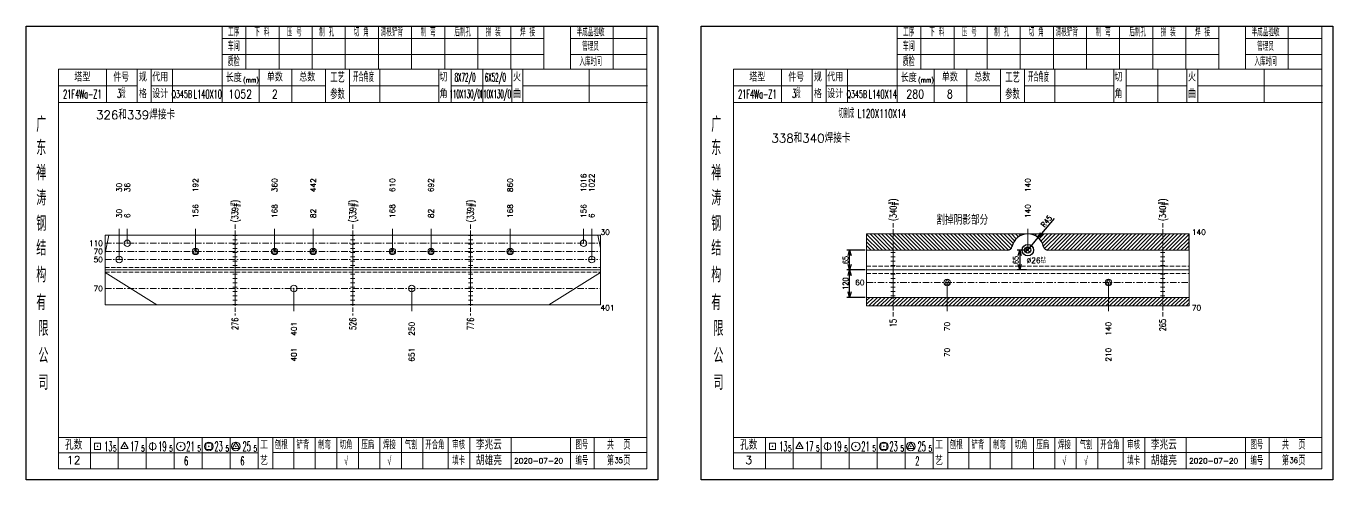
# Model space of a CAD drawing. Extents: x 1310 to 15542, y -76 to 8381.
# Drawn here: x 12441 to 13045, y 4374 to 4584 of the extents above; entities that cross this region are included whole.
import ezdxf
from ezdxf.enums import TextEntityAlignment as Align

# ---------------------------------------------------------------- set-up
doc = ezdxf.new("R2010")
doc.units = 0
doc.header["$MEASUREMENT"] = 0
doc.linetypes.add('一点画线', pattern=[5.2, 3, -1, 0.2, -1])
doc.linetypes.add('虚线', pattern=[2.75, 2, -0.75])
doc.layers.get('0').update_dxf_attribs({"linetype": 'CONTINUOUS', "lineweight": 25})
doc.layers.get('Defpoints').update_dxf_attribs({"linetype": 'CONTINUOUS'})
for name, color, linetype, lineweight in [('1', 7, 'CONTINUOUS', 25), ('2', 7, 'CONTINUOUS', 25), ('4', 7, 'CONTINUOUS', 25), ('5', 7, 'CONTINUOUS', 25)]:
    doc.layers.add(name, color=color, linetype=linetype, lineweight=lineweight)
doc.styles.add('DimFont', font='simplex.shx', dxfattribs={"width": 0.8, "bigfont": 'gbhzfs.shx'})
doc.styles.get("Standard").update_dxf_attribs({"font": 'simplex.shx', "width": 0.7, "height": 3, "bigfont": 'gbhzfs.shx'})
doc.dimstyles.new('DHDxfDimStyleOpen30', dxfattribs={"dimtxt": 2.5, "dimasz": 2.5, "dimexe": 1.25, "dimexo": 0.625, "dimtad": 2, "dimtxsty": 'DimFont', "dimblk": 'OPEN30', "dimblk1": 'OPEN30', "dimblk2": 'OPEN30', "dimcen": 2.5, "dimadec": 0, "dimazin": 0, "dimtfac": 1, "dimtmove": 0, "dimatfit": 3, "dimfxl": 0, "dimarcsym": 0})
pattern_1 = [(45, (1872.78, 0), (-0.88388348, 0.88388348), [])]

# ---------------------------------------------------------------- blocks, each defined once
blk = doc.blocks.new('孔21.5')
at = {"layer": '5', "color": 7, "linetype": 'Continuous', "lineweight": 13}
for p, q in [((-0.1, -0.1), (0.1, 0.1)), ((0.1, -0.1), (-0.1, 0.1))]:
    blk.add_line(p, q, dxfattribs=at)
blk.add_circle((0, 0), 1, dxfattribs=at)
blk = doc.blocks.new('孔25.5')
at = {"layer": '5', "color": 7, "linetype": 'Continuous', "lineweight": 13}
for p, q in [((0, 1), (-0.866, -0.5)), ((-0.1, -0.1), (0.1, 0.1)), ((0.1, -0.1), (-0.1, 0.1)), ((0.866, -0.5), (0, 1)), ((-0.866, -0.5), (0.866, -0.5))]:
    blk.add_line(p, q, dxfattribs=at)
blk.add_circle((0, 0), 1, dxfattribs=at)
blk = doc.blocks.new('_OPEN30')
at = {"color": 0, "linetype": 'ByBlock', "lineweight": -2}
for p, q in [((-1, 0.27), (0, 0)), ((0, 0), (-1, -0.27)), ((0, 0), (-1, 0))]:
    blk.add_line(p, q, dxfattribs=at)
blk = doc.blocks.new('*D64')
at = {"color": 0, "linetype": 'Continuous', "lineweight": -2}
for p, q in [((12903.54, 4480.06), (12899.19, 4480.06)), ((12900.44, 4477.56), (12900.44, 4473.38)), ((12903.54, 4470.88), (12899.19, 4470.88))]:
    blk.add_line(p, q, dxfattribs=at)
at = {"layer": 'Defpoints', "color": 0, "linetype": 'Continuous'}
for p in [(12904.17, 4480.06), (12900.44, 4470.88), (12904.17, 4470.88)]:
    blk.add_point(p, dxfattribs=at)
at = {"color": 0, "linetype": 'Continuous', "lineweight": -2, "xscale": 2.5, "yscale": 2.5, "zscale": 2.5}
for p, rotation in [((12900.44, 4480.06), 90), ((12900.44, 4470.88), 270)]:
    blk.add_blockref('_OPEN30', p, dxfattribs=dict(at, rotation=rotation))
at = {"color": 0, "linetype": 'Continuous', "insert": (12898.57, 4475.47), "char_height": 2.5, "attachment_point": 5, "rotation": 90, "style": 'DimFont'}
blk.add_mtext('65', dxfattribs=at)
blk = doc.blocks.new('*D65')
at = {"color": 0, "linetype": 'Continuous', "lineweight": -2}
for p, q in [((12828.98, 4470.88), (12820.53, 4470.88)), ((12821.78, 4460.7), (12821.78, 4468.38)), ((12828.98, 4458.2), (12820.53, 4458.2))]:
    blk.add_line(p, q, dxfattribs=at)
at = {"layer": 'Defpoints', "color": 0, "linetype": 'Continuous'}
for p in [(12821.78, 4470.88), (12829.6, 4470.88), (12829.6, 4458.2)]:
    blk.add_point(p, dxfattribs=at)
at = {"color": 0, "linetype": 'Continuous', "lineweight": -2, "xscale": 2.5, "yscale": 2.5, "zscale": 2.5}
for p, rotation in [((12821.78, 4470.88), 90), ((12821.78, 4458.2), 270)]:
    blk.add_blockref('_OPEN30', p, dxfattribs=dict(at, rotation=rotation))
at = {"color": 0, "linetype": 'Continuous', "insert": (12819.9, 4464.54), "char_height": 2.5, "attachment_point": 5, "rotation": 90, "style": 'DimFont'}
blk.add_mtext('120', dxfattribs=at)
blk = doc.blocks.new('*D66')
at = {"color": 0, "linetype": 'Continuous', "lineweight": -2}
for p, q in [((12828.98, 4480.06), (12820.53, 4480.06)), ((12821.78, 4473.38), (12821.78, 4477.56)), ((12828.98, 4470.88), (12820.53, 4470.88))]:
    blk.add_line(p, q, dxfattribs=at)
at = {"layer": 'Defpoints', "color": 0, "linetype": 'Continuous'}
for p in [(12821.78, 4480.06), (12829.6, 4480.06), (12829.6, 4470.88)]:
    blk.add_point(p, dxfattribs=at)
at = {"color": 0, "linetype": 'Continuous', "lineweight": -2, "xscale": 2.5, "yscale": 2.5, "zscale": 2.5}
for p, rotation in [((12821.78, 4480.06), 90), ((12821.78, 4470.88), 270)]:
    blk.add_blockref('_OPEN30', p, dxfattribs=dict(at, rotation=rotation))
at = {"color": 0, "linetype": 'Continuous', "insert": (12819.9, 4475.47), "char_height": 2.5, "attachment_point": 5, "rotation": 90, "style": 'DimFont'}
blk.add_mtext('65', dxfattribs=at)
blk = doc.blocks.new('*D67')
at = {"color": 0, "linetype": 'Continuous', "lineweight": -2}
for p, q in [((12916.28, 4494.68), (12910.55, 4487.76)), ((12904.17, 4480.06), (12908.95, 4485.84))]:
    blk.add_line(p, q, dxfattribs=at)
at = {"layer": 'Defpoints', "color": 0, "linetype": 'Continuous'}
for p in [(12908.95, 4485.84), (12904.17, 4480.06)]:
    blk.add_point(p, dxfattribs=at)
at = {"color": 0, "linetype": 'Continuous', "lineweight": -2, "xscale": 2.5, "yscale": 2.5, "zscale": 2.5, "rotation": 230.3478719668441}
blk.add_blockref('_OPEN30', (12908.95, 4485.84), dxfattribs=at)
at = {"color": 0, "linetype": 'Continuous', "insert": (12912.77, 4493.38), "char_height": 2.5, "attachment_point": 5, "rotation": 50.34787, "style": 'DimFont'}
blk.add_mtext('R45', dxfattribs=at)
blk = doc.blocks.new('CTJGK')
at = {"color": 6, "linetype": 'Continuous'}
for p, q in [((0, 209.97), (292.13, 209.97)), ((0, 0), (0, 209.97)), ((292.13, 209.97), (292.13, 0)), ((292.13, 0), (0, 0))]:
    blk.add_line(p, q, dxfattribs=at)

msp = doc.modelspace()

# ---------------------------------------------------------------- hatches: boundary and pattern name
at = {"linetype": 'Continuous'}
h = msp.add_hatch(dxfattribs=at)
h.set_pattern_fill('ANSI31', color=0, scale=10, style=0)
h.set_pattern_definition([(135, (23935.5534, 0), (0.88388348, 0.88388348), [])])
h.paths.add_polyline_path([(12841.792, 4487.564), (12904.167, 4487.564, 0.3533665), (12896.835, 4481.643, -0.3533665), (12894.88, 4480.064), (12841.792, 4480.064)])
h.paths.add_polyline_path([(12829.602, 4487.564), (12841.792, 4487.564), (12841.792, 4480.064), (12829.602, 4480.064)])
h = msp.add_hatch(dxfattribs=at)
h.set_pattern_fill('ANSI31', color=0, scale=10, style=0)
h.set_pattern_definition(pattern_1)
h.paths.add_polyline_path([(12904.167, 4487.564, -0.3533665), (12911.499, 4481.643, 0.3533665), (12913.454, 4480.064), (12966.542, 4480.064), (12966.542, 4487.564)])
h.paths.add_polyline_path([(12978.732, 4487.564), (12966.542, 4487.564), (12966.542, 4480.064), (12978.732, 4480.064)])
h = msp.add_hatch(dxfattribs=at)
h.set_pattern_fill('ANSI31', color=0, scale=10, style=0)
h.set_pattern_definition(pattern_1)
h.paths.add_polyline_path([(12841.877, 4458.204), (12829.602, 4458.204), (12829.602, 4454.204), (12841.877, 4454.204)])
h.paths.add_polyline_path([(12866.884, 4458.204), (12841.877, 4458.204), (12841.877, 4454.204), (12866.884, 4454.204)])
h.paths.add_polyline_path([(12941.449, 4458.204), (12866.884, 4458.204), (12866.884, 4454.204), (12941.449, 4454.204)])
h.paths.add_polyline_path([(12966.542, 4458.204), (12941.449, 4458.204), (12941.449, 4454.204), (12966.542, 4454.204)])
h.paths.add_polyline_path([(12978.732, 4458.204), (12966.542, 4458.204), (12966.542, 4454.204), (12978.732, 4454.204)])

# ---------------------------------------------------------------- linework, layer by layer
at = {"color": 7, "linetype": 'Continuous', "lineweight": 13}
for p, q in [((12484.006, 4475.706), (12484.006, 4489.884)), ((12487.756, 4483.206), (12487.756, 4489.884)), ((12519.29, 4479.456), (12519.29, 4489.884)), ((12555.881, 4479.456), (12555.881, 4489.884)), ((12573.741, 4479.456), (12573.741, 4489.884)), ((12610.332, 4479.456), (12610.332, 4489.884)), ((12628.192, 4479.456), (12628.192, 4489.884)), ((12664.783, 4479.456), (12664.783, 4489.884)), ((12698.761, 4483.206), (12698.761, 4489.884)), ((12702.511, 4475.706), (12702.511, 4489.884)), ((12904.167, 4480.064), (12904.167, 4489.884)), ((12477.472, 4478.69), (12479.214, 4486.956)), ((12706.602, 4480.986), (12705.295, 4486.956)), ((12477.472, 4469.736), (12501.43, 4454.813)), ((12706.602, 4469.736), (12682.643, 4454.813)), ((12564.811, 4462.313), (12564.811, 4451.884)), ((12619.262, 4462.313), (12619.262, 4451.884)), ((12866.884, 4465.064), (12866.884, 4451.884)), ((12941.449, 4465.064), (12941.449, 4451.884))]:
    msp.add_line(p, q, dxfattribs=at)
at = {"color": 7, "linetype": 'Continuous', "lineweight": 18}
for p, q in [((12477.472, 4486.956), (12477.472, 4454.813)), ((12477.472, 4486.956), (12706.602, 4486.956)), ((12706.602, 4486.956), (12706.602, 4454.813)), ((12829.602, 4487.564), (12829.602, 4454.204)), ((12829.602, 4487.564), (12978.732, 4487.564)), ((12829.602, 4480.064), (12894.88, 4480.064)), ((12913.454, 4480.064), (12978.732, 4480.064)), ((12978.732, 4480.064), (12978.732, 4454.204)), ((12477.472, 4470.884), (12706.602, 4470.884)), ((12829.602, 4470.884), (12978.732, 4470.884))]:
    msp.add_line(p, q, dxfattribs=at)
at = {"color": 0, "linetype": 'Continuous'}
msp.add_line((12978.732, 4480.064), (12978.732, 4487.564), dxfattribs=at)
at = {"color": 3, "linetype": '一点画线', "lineweight": 13}
for p, q in [((12477.472, 4483.206), (12706.602, 4483.206)), ((12477.472, 4479.456), (12706.602, 4479.456)), ((12477.472, 4475.706), (12706.602, 4475.706)), ((12477.472, 4462.313), (12706.602, 4462.313)), ((12829.602, 4465.064), (12978.732, 4465.064))]:
    msp.add_line(p, q, dxfattribs=at)
at = {"color": 8, "linetype": 'Continuous', "lineweight": 9}
for p, q in [((12903.167, 4479.064), (12905.167, 4481.064)), ((12903.167, 4481.064), (12905.167, 4479.064))]:
    msp.add_line(p, q, dxfattribs=at)
at = {"color": 1, "linetype": '虚线', "lineweight": 18}
for p, q in [((12477.472, 4471.956), (12706.602, 4471.956)), ((12829.602, 4472.564), (12978.732, 4472.564)), ((12477.472, 4469.813), (12706.602, 4469.813)), ((12829.602, 4469.204), (12978.732, 4469.204))]:
    msp.add_line(p, q, dxfattribs=at)
at = {"color": 0, "linetype": 'Continuous'}
for radius in [2.656, 1.414]:
    msp.add_circle((12904.167, 4480.064), radius, dxfattribs=at)
for centre, radius, start, end in [((12904.167, 4480.064), 7.5, 12.153197, 167.846803), ((12894.88, 4482.064), 2, 270, 347.846803), ((12913.454, 4482.064), 2, 192.153197, 270)]:
    msp.add_arc(centre, radius, start, end, dxfattribs=at)
at = {"layer": '1', "color": 7, "linetype": 'Continuous', "lineweight": 18}
for p, q in [((12477.472, 4454.813), (12706.602, 4454.813)), ((12829.602, 4458.204), (12978.732, 4458.204)), ((12829.602, 4454.204), (12978.732, 4454.204))]:
    msp.add_line(p, q, dxfattribs=at)
at = {"layer": '2', "color": 216, "linetype": '虚线', "lineweight": 13}
for p, q in [((12537.562, 4491.956), (12537.562, 4449.813)), ((12592.013, 4491.956), (12592.013, 4449.813)), ((12646.464, 4491.956), (12646.464, 4449.813)), ((12841.877, 4492.564), (12841.877, 4449.204)), ((12966.542, 4492.564), (12966.542, 4449.204))]:
    msp.add_line(p, q, dxfattribs=at)
at = {"layer": '2', "color": 7, "linetype": 'Continuous', "lineweight": 13}
for p, q in [((12538.562, 4486.884), (12536.562, 4486.884)), ((12538.562, 4484.884), (12536.562, 4484.884)), ((12537.562, 4470.884), (12537.562, 4486.956)), ((12593.013, 4486.884), (12591.013, 4486.884)), ((12593.013, 4484.884), (12591.013, 4484.884)), ((12592.013, 4470.884), (12592.013, 4486.956)), ((12647.464, 4486.884), (12645.464, 4486.884)), ((12647.464, 4484.884), (12645.464, 4484.884)), ((12646.464, 4470.884), (12646.464, 4486.956)), ((12538.562, 4482.884), (12536.562, 4482.884)), ((12538.562, 4480.884), (12536.562, 4480.884)), ((12538.562, 4478.884), (12536.562, 4478.884)), ((12593.013, 4482.884), (12591.013, 4482.884)), ((12593.013, 4480.884), (12591.013, 4480.884)), ((12593.013, 4478.884), (12591.013, 4478.884)), ((12647.464, 4482.884), (12645.464, 4482.884)), ((12647.464, 4480.884), (12645.464, 4480.884)), ((12647.464, 4478.884), (12645.464, 4478.884)), ((12842.877, 4478.884), (12840.877, 4478.884)), ((12841.877, 4470.884), (12841.877, 4479.624)), ((12967.542, 4478.884), (12965.542, 4478.884)), ((12966.542, 4470.884), (12966.542, 4480.064)), ((12538.562, 4476.884), (12536.562, 4476.884)), ((12538.562, 4474.884), (12536.562, 4474.884)), ((12538.562, 4472.884), (12536.562, 4472.884)), ((12593.013, 4476.884), (12591.013, 4476.884)), ((12593.013, 4474.884), (12591.013, 4474.884)), ((12593.013, 4472.884), (12591.013, 4472.884)), ((12647.464, 4476.884), (12645.464, 4476.884)), ((12647.464, 4474.884), (12645.464, 4474.884)), ((12647.464, 4472.884), (12645.464, 4472.884)), ((12842.877, 4476.884), (12840.877, 4476.884)), ((12842.877, 4474.884), (12840.877, 4474.884)), ((12842.877, 4472.884), (12840.877, 4472.884)), ((12967.542, 4476.884), (12965.542, 4476.884)), ((12967.542, 4474.884), (12965.542, 4474.884)), ((12967.542, 4472.884), (12965.542, 4472.884)), ((12536.562, 4468.884), (12538.562, 4468.884)), ((12536.562, 4466.884), (12538.562, 4466.884)), ((12537.562, 4470.884), (12537.562, 4454.813)), ((12591.013, 4468.884), (12593.013, 4468.884)), ((12591.013, 4466.884), (12593.013, 4466.884)), ((12592.013, 4470.884), (12592.013, 4454.813)), ((12645.464, 4468.884), (12647.464, 4468.884)), ((12645.464, 4466.884), (12647.464, 4466.884)), ((12646.464, 4470.884), (12646.464, 4454.813)), ((12840.877, 4468.884), (12842.877, 4468.884)), ((12840.877, 4466.884), (12842.877, 4466.884)), ((12841.877, 4470.884), (12841.877, 4458.204)), ((12965.542, 4468.884), (12967.542, 4468.884)), ((12965.542, 4466.884), (12967.542, 4466.884)), ((12966.542, 4470.884), (12966.542, 4458.204)), ((12536.562, 4464.884), (12538.562, 4464.884)), ((12536.562, 4462.884), (12538.562, 4462.884)), ((12536.562, 4460.884), (12538.562, 4460.884)), ((12591.013, 4464.884), (12593.013, 4464.884)), ((12591.013, 4462.884), (12593.013, 4462.884)), ((12591.013, 4460.884), (12593.013, 4460.884)), ((12645.464, 4464.884), (12647.464, 4464.884)), ((12645.464, 4462.884), (12647.464, 4462.884)), ((12645.464, 4460.884), (12647.464, 4460.884)), ((12840.877, 4464.884), (12842.877, 4464.884)), ((12840.877, 4462.884), (12842.877, 4462.884)), ((12840.877, 4460.884), (12842.877, 4460.884)), ((12965.542, 4464.884), (12967.542, 4464.884)), ((12965.542, 4462.884), (12967.542, 4462.884)), ((12965.542, 4460.884), (12967.542, 4460.884)), ((12536.562, 4458.884), (12538.562, 4458.884)), ((12536.562, 4456.884), (12538.562, 4456.884)), ((12536.562, 4454.884), (12538.562, 4454.884)), ((12591.013, 4458.884), (12593.013, 4458.884)), ((12591.013, 4456.884), (12593.013, 4456.884)), ((12591.013, 4454.884), (12593.013, 4454.884)), ((12645.464, 4458.884), (12647.464, 4458.884)), ((12645.464, 4456.884), (12647.464, 4456.884)), ((12645.464, 4454.884), (12647.464, 4454.884)), ((12840.877, 4458.884), (12842.877, 4458.884)), ((12965.542, 4458.884), (12967.542, 4458.884))]:
    msp.add_line(p, q, dxfattribs=at)
at = {"layer": '4', "color": 1, "linetype": 'Continuous', "lineweight": 18}
for p, q in [((12440.972, 4583.711), (12440.972, 4373.741)), ((12733.102, 4583.711), (12440.972, 4583.711)), ((12531.602, 4583.711), (12531.602, 4563.871)), ((12542.632, 4583.711), (12542.632, 4563.851)), ((12557.942, 4583.711), (12557.942, 4563.851)), ((12573.262, 4583.711), (12573.262, 4563.851)), ((12588.572, 4583.711), (12588.572, 4563.851)), ((12603.882, 4583.711), (12603.882, 4563.851)), ((12619.192, 4583.711), (12619.192, 4563.851)), ((12634.512, 4583.711), (12634.512, 4563.851)), ((12649.822, 4583.711), (12649.822, 4563.851)), ((12665.132, 4583.711), (12665.132, 4563.851)), ((12680.442, 4583.711), (12680.442, 4563.871)), ((12680.442, 4583.711), (12680.442, 4563.851)), ((12692.722, 4583.711), (12692.722, 4563.851)), ((12712.472, 4583.711), (12712.472, 4563.851)), ((12728.052, 4583.711), (12728.052, 4563.851)), ((12733.102, 4553.911), (12733.102, 4583.711)), ((12753.102, 4583.711), (12753.102, 4373.741)), ((13045.232, 4583.711), (12753.102, 4583.711)), ((12843.732, 4583.711), (12843.732, 4563.871)), ((12854.762, 4583.711), (12854.762, 4563.851)), ((12870.072, 4583.711), (12870.072, 4563.851)), ((12885.392, 4583.711), (12885.392, 4563.851)), ((12900.702, 4583.711), (12900.702, 4563.851)), ((12916.012, 4583.711), (12916.012, 4563.851)), ((12931.322, 4583.711), (12931.322, 4563.851)), ((12946.642, 4583.711), (12946.642, 4563.851)), ((12961.952, 4583.711), (12961.952, 4563.851)), ((12977.262, 4583.711), (12977.262, 4563.851)), ((12992.572, 4583.711), (12992.572, 4563.871)), ((12992.572, 4583.711), (12992.572, 4563.851)), ((13004.852, 4583.711), (13004.852, 4563.851)), ((13024.602, 4583.711), (13024.602, 4563.851)), ((13040.182, 4583.711), (13040.182, 4563.851)), ((13045.232, 4553.911), (13045.232, 4583.711)), ((12680.442, 4577.981), (12531.602, 4577.981)), ((12728.052, 4577.981), (12692.722, 4577.981)), ((12992.572, 4577.981), (12843.732, 4577.981)), ((13040.182, 4577.981), (13004.852, 4577.981)), ((12680.442, 4570.501), (12531.602, 4570.501)), ((12728.052, 4570.501), (12692.722, 4570.501)), ((12992.572, 4570.501), (12843.732, 4570.501)), ((13040.182, 4570.501), (13004.852, 4570.501)), ((12455.982, 4563.851), (12455.982, 4378.791)), ((12728.052, 4563.851), (12455.982, 4563.851)), ((12478.102, 4563.861), (12478.102, 4548.441)), ((12492.252, 4548.441), (12492.252, 4563.851)), ((12498.752, 4548.441), (12498.752, 4563.851)), ((12508.622, 4563.851), (12508.622, 4548.441)), ((12531.602, 4563.871), (12531.602, 4548.441)), ((12548.722, 4563.851), (12548.722, 4548.441)), ((12563.772, 4563.851), (12563.772, 4548.441)), ((12579.472, 4563.851), (12579.472, 4548.441)), ((12590.532, 4563.851), (12590.532, 4548.441)), ((12604.482, 4563.851), (12604.482, 4548.441)), ((12631.782, 4563.851), (12631.782, 4548.441)), ((12637.542, 4563.851), (12637.542, 4548.441)), ((12652.162, 4563.851), (12652.162, 4548.441)), ((12665.622, 4563.851), (12665.622, 4548.441)), ((12670.612, 4563.851), (12670.612, 4548.441)), ((12701.352, 4563.851), (12701.352, 4548.441)), ((12728.052, 4378.791), (12728.052, 4563.851)), ((12768.112, 4563.851), (12768.112, 4378.791)), ((13040.182, 4563.851), (12768.112, 4563.851)), ((12790.232, 4563.861), (12790.232, 4548.441)), ((12804.382, 4548.441), (12804.382, 4563.851)), ((12810.882, 4548.441), (12810.882, 4563.851)), ((12820.752, 4563.851), (12820.752, 4548.441)), ((12843.732, 4563.871), (12843.732, 4548.441)), ((12860.852, 4563.851), (12860.852, 4548.441)), ((12875.902, 4563.851), (12875.902, 4548.441)), ((12891.602, 4563.851), (12891.602, 4548.441)), ((12902.662, 4563.851), (12902.662, 4548.441)), ((12916.612, 4563.851), (12916.612, 4548.441)), ((12943.912, 4563.851), (12943.912, 4548.441)), ((12949.672, 4563.851), (12949.672, 4548.441)), ((12964.292, 4563.851), (12964.292, 4548.441)), ((12977.752, 4563.851), (12977.752, 4548.441)), ((12982.742, 4563.851), (12982.742, 4548.441)), ((13013.482, 4563.851), (13013.482, 4548.441)), ((13040.182, 4378.791), (13040.182, 4563.851)), ((12579.472, 4556.141), (12498.752, 4556.141)), ((12590.532, 4556.141), (12631.782, 4556.141)), ((12637.542, 4556.141), (12665.622, 4556.141)), ((12670.612, 4556.141), (12728.232, 4556.141)), ((12891.602, 4556.141), (12810.882, 4556.141)), ((12902.662, 4556.141), (12943.912, 4556.141)), ((12949.672, 4556.141), (12977.752, 4556.141)), ((12982.742, 4556.141), (13040.362, 4556.141)), ((12492.252, 4556.091), (12455.982, 4556.091)), ((12733.102, 4373.741), (12733.102, 4553.911)), ((12804.382, 4556.091), (12768.112, 4556.091)), ((13045.232, 4373.741), (13045.232, 4553.911)), ((12728.232, 4548.441), (12455.982, 4548.441)), ((13040.362, 4548.441), (12768.112, 4548.441)), ((12455.982, 4393.321), (12728.052, 4393.321)), ((12470.672, 4393.321), (12470.672, 4378.791)), ((12483.602, 4378.791), (12483.602, 4393.321)), ((12496.532, 4393.321), (12496.532, 4378.791)), ((12509.452, 4378.791), (12509.452, 4393.321)), ((12522.382, 4393.321), (12522.382, 4378.791)), ((12535.312, 4378.791), (12535.312, 4393.321)), ((12548.232, 4378.791), (12548.232, 4393.321)), ((12555.102, 4378.791), (12555.102, 4393.321)), ((12564.762, 4378.791), (12564.762, 4393.321)), ((12574.702, 4378.791), (12574.702, 4393.321)), ((12584.642, 4378.791), (12584.642, 4393.321)), ((12594.592, 4378.791), (12594.592, 4393.321)), ((12604.532, 4378.791), (12604.532, 4393.321)), ((12614.472, 4378.791), (12614.472, 4393.321)), ((12624.422, 4378.791), (12624.422, 4393.321)), ((12636.062, 4378.791), (12636.062, 4393.321)), ((12646.212, 4378.791), (12646.212, 4393.321)), ((12665.272, 4378.791), (12665.272, 4393.321)), ((12692.652, 4378.791), (12692.652, 4393.321)), ((12703.612, 4378.791), (12703.612, 4393.321)), ((12768.112, 4393.321), (13040.182, 4393.321)), ((12782.802, 4393.321), (12782.802, 4378.791)), ((12795.732, 4378.791), (12795.732, 4393.321)), ((12808.662, 4393.321), (12808.662, 4378.791)), ((12821.582, 4378.791), (12821.582, 4393.321)), ((12834.512, 4393.321), (12834.512, 4378.791)), ((12847.442, 4378.791), (12847.442, 4393.321)), ((12860.362, 4378.791), (12860.362, 4393.321)), ((12867.232, 4378.791), (12867.232, 4393.321)), ((12876.892, 4378.791), (12876.892, 4393.321)), ((12886.832, 4378.791), (12886.832, 4393.321)), ((12896.772, 4378.791), (12896.772, 4393.321)), ((12906.722, 4378.791), (12906.722, 4393.321)), ((12916.662, 4378.791), (12916.662, 4393.321)), ((12926.602, 4378.791), (12926.602, 4393.321)), ((12936.552, 4378.791), (12936.552, 4393.321)), ((12948.192, 4378.791), (12948.192, 4393.321)), ((12958.342, 4378.791), (12958.342, 4393.321)), ((12977.402, 4378.791), (12977.402, 4393.321)), ((13004.782, 4378.791), (13004.782, 4393.321)), ((13015.742, 4378.791), (13015.742, 4393.321)), ((12548.232, 4386.191), (12455.982, 4386.191)), ((12555.062, 4386.351), (12728.052, 4386.351)), ((12860.362, 4386.191), (12768.112, 4386.191)), ((12867.192, 4386.351), (13040.182, 4386.351)), ((12455.982, 4378.791), (12728.052, 4378.791)), ((12768.112, 4378.791), (13040.182, 4378.791)), ((12440.972, 4373.741), (12733.102, 4373.741)), ((12753.102, 4373.741), (13045.232, 4373.741))]:
    msp.add_line(p, q, dxfattribs=at)
at = {"layer": '4', "color": 7, "linetype": 'Continuous', "lineweight": 13}
for p, q in [((12472.558, 4387.827), (12472.558, 4390.655)), ((12472.558, 4390.655), (12475.386, 4390.655)), ((12475.386, 4387.827), (12472.558, 4387.827)), ((12473.772, 4389.041), (12474.172, 4389.441)), ((12474.172, 4389.041), (12473.772, 4389.441)), ((12475.386, 4390.655), (12475.386, 4387.827)), ((12486.472, 4391.241), (12484.74, 4388.241)), ((12484.74, 4388.241), (12488.204, 4388.241)), ((12486.272, 4389.041), (12486.672, 4389.441)), ((12486.672, 4389.041), (12486.272, 4389.441)), ((12488.204, 4388.241), (12486.472, 4391.241)), ((12499.472, 4391.241), (12499.472, 4387.241)), ((12512.272, 4389.041), (12512.672, 4389.441)), ((12512.672, 4389.041), (12512.272, 4389.441)), ((12524.058, 4387.827), (12524.058, 4390.655)), ((12524.058, 4390.655), (12526.886, 4390.655)), ((12526.886, 4387.827), (12524.058, 4387.827)), ((12525.272, 4389.041), (12525.672, 4389.441)), ((12525.672, 4389.041), (12525.272, 4389.441)), ((12526.886, 4390.655), (12526.886, 4387.827)), ((12537.972, 4391.241), (12536.24, 4388.241)), ((12536.24, 4388.241), (12539.704, 4388.241)), ((12537.772, 4389.041), (12538.172, 4389.441)), ((12538.172, 4389.041), (12537.772, 4389.441)), ((12539.704, 4388.241), (12537.972, 4391.241)), ((12784.688, 4387.827), (12784.688, 4390.655)), ((12784.688, 4390.655), (12787.516, 4390.655)), ((12787.516, 4387.827), (12784.688, 4387.827)), ((12785.902, 4389.041), (12786.302, 4389.441)), ((12786.302, 4389.041), (12785.902, 4389.441)), ((12787.516, 4390.655), (12787.516, 4387.827)), ((12798.602, 4391.241), (12796.87, 4388.241)), ((12796.87, 4388.241), (12800.334, 4388.241)), ((12798.402, 4389.041), (12798.802, 4389.441)), ((12798.802, 4389.041), (12798.402, 4389.441)), ((12800.334, 4388.241), (12798.602, 4391.241)), ((12811.602, 4391.241), (12811.602, 4387.241)), ((12824.402, 4389.041), (12824.802, 4389.441)), ((12824.802, 4389.041), (12824.402, 4389.441)), ((12836.188, 4387.827), (12836.188, 4390.655)), ((12836.188, 4390.655), (12839.016, 4390.655)), ((12839.016, 4387.827), (12836.188, 4387.827)), ((12837.402, 4389.041), (12837.802, 4389.441)), ((12837.802, 4389.041), (12837.402, 4389.441)), ((12839.016, 4390.655), (12839.016, 4387.827)), ((12850.102, 4391.241), (12848.37, 4388.241)), ((12848.37, 4388.241), (12851.834, 4388.241)), ((12849.902, 4389.041), (12850.302, 4389.441)), ((12850.302, 4389.041), (12849.902, 4389.441)), ((12851.834, 4388.241), (12850.102, 4391.241))]:
    msp.add_line(p, q, dxfattribs=at)
for centre, radius in [((12499.472, 4389.241), 1.6), ((12512.472, 4389.241), 2), ((12525.472, 4389.241), 2), ((12537.972, 4389.241), 2), ((12811.602, 4389.241), 1.6), ((12824.602, 4389.241), 2), ((12837.602, 4389.241), 2), ((12850.102, 4389.241), 2)]:
    msp.add_circle(centre, radius, dxfattribs=at)

# ---------------------------------------------------------------- block references
at = {"color": 0, "linetype": 'Continuous'}
for p in [(12440.972, 4373.741), (12753.102, 4373.741)]:
    msp.add_blockref('CTJGK', p, dxfattribs=at)
at = {"color": 8, "linetype": 'Continuous', "lineweight": 9, "xscale": 1.5, "yscale": 1.5, "zscale": 1.5}
for name, p in [('孔21.5', (12487.756, 4483.206)), ('孔21.5', (12698.761, 4483.206)), ('孔25.5', (12519.29, 4479.456)), ('孔25.5', (12555.881, 4479.456)), ('孔25.5', (12573.741, 4479.456)), ('孔25.5', (12610.332, 4479.456)), ('孔25.5', (12628.192, 4479.456)), ('孔25.5', (12664.783, 4479.456)), ('孔21.5', (12484.006, 4475.706)), ('孔21.5', (12702.511, 4475.706))]:
    msp.add_blockref(name, p, dxfattribs=at)
at = {"layer": '1', "color": 8, "linetype": 'Continuous', "lineweight": 9, "xscale": 1.5, "yscale": 1.5, "zscale": 1.5}
for name, p in [('孔25.5', (12866.884, 4465.064)), ('孔25.5', (12941.449, 4465.064)), ('孔21.5', (12564.811, 4462.313)), ('孔21.5', (12619.262, 4462.313))]:
    msp.add_blockref(name, p, dxfattribs=at)

# ---------------------------------------------------------------- texts
at = {"color": 7, "linetype": 'Continuous', "lineweight": 13}
for s, p in [('1016', (12698.761, 4506.884)), ('1022', (12702.511, 4506.884)), ('30', (12484.006, 4506.884)), ('36', (12487.756, 4506.884)), ('192', (12519.29, 4506.884)), ('360', (12555.881, 4506.884)), ('442', (12573.741, 4506.884)), ('610', (12610.332, 4506.884)), ('692', (12628.192, 4506.884)), ('860', (12664.783, 4506.884)), ('140', (12904.167, 4506.884))]:
    msp.add_text(s, height=2.5, rotation=90, dxfattribs=at).set_placement(p, align=Align.MIDDLE_LEFT)
at = {"color": 8, "linetype": 'Continuous', "lineweight": 9}
for s, p in [('30', (12484.006, 4494.884)), ('6', (12487.756, 4494.884)), ('156', (12519.29, 4494.884)), ('168', (12555.881, 4494.884)), ('82', (12573.741, 4494.884)), ('168', (12610.332, 4494.884)), ('82', (12628.192, 4494.884)), ('168', (12664.783, 4494.884)), ('156', (12698.761, 4494.884)), ('6', (12702.511, 4494.884)), ('140', (12904.167, 4494.884))]:
    msp.add_text(s, height=2.5, rotation=90, dxfattribs=at).set_placement(p, align=Align.MIDDLE_LEFT)
at = {"color": 7, "linetype": 'Continuous', "lineweight": 13}
for s, p in [('110', (12476.472, 4483.206)), ('70', (12476.472, 4479.456)), ('50', (12476.472, 4475.706)), ('60', (12828.602, 4465.064)), ('70', (12476.472, 4462.313))]:
    msp.add_text(s, height=2.5, dxfattribs=at).set_placement(p, align=Align.MIDDLE_RIGHT)
for s, p in [('30', (12706.602, 4488.384)), ('140', (12980.073, 4488.384)), ('%%C26钻', (12903.615, 4475.3))]:
    msp.add_text(s, height=2.5, dxfattribs=at).set_placement(p, align=Align.MIDDLE_LEFT)
at = {"layer": '1', "color": 7, "linetype": 'Continuous', "lineweight": 13}
for s, p in [('401', (12706.602, 4453.384)), ('70', (12980.073, 4453.384))]:
    msp.add_text(s, height=2.5, dxfattribs=at).set_placement(p, align=Align.MIDDLE_LEFT)
at = {"layer": '1', "color": 8, "linetype": 'Continuous', "lineweight": 9}
for s, p in [('401', (12564.811, 4446.884)), ('250', (12619.262, 4446.884)), ('70', (12866.884, 4446.884)), ('140', (12941.449, 4446.884))]:
    msp.add_text(s, height=2.5, rotation=90, dxfattribs=at).set_placement(p, align=Align.MIDDLE_RIGHT)
at = {"layer": '1', "color": 7, "linetype": 'Continuous', "lineweight": 13}
for s, p in [('401', (12564.811, 4434.884)), ('651', (12619.262, 4434.884)), ('70', (12866.884, 4434.884)), ('210', (12941.449, 4434.884))]:
    msp.add_text(s, height=2.5, rotation=90, dxfattribs=at).set_placement(p, align=Align.MIDDLE_RIGHT)
at = {"layer": '2', "color": 7, "linetype": 'Continuous', "lineweight": 13, "width": 0.7}
for s, p in [('(339#)', (12537.562, 4492.956)), ('(339#)', (12592.013, 4492.956)), ('(339#)', (12646.464, 4492.956)), ('(340#)', (12841.877, 4493.564)), ('(340#)', (12966.542, 4493.564))]:
    msp.add_text(s, height=3, rotation=90, dxfattribs=at).set_placement(p, align=Align.MIDDLE_LEFT)
for s, p in [('276', (12537.562, 4448.813)), ('526', (12592.013, 4448.813)), ('776', (12646.464, 4448.813)), ('15', (12841.877, 4448.204)), ('265', (12966.542, 4448.204))]:
    msp.add_text(s, height=3, rotation=90, dxfattribs=at).set_placement(p, align=Align.MIDDLE_RIGHT)
at = {"layer": '4', "color": 1, "linetype": 'Continuous', "lineweight": 25}
for s, height, width, p in [('工序', 3.7, 0.7, (12536.972, 4580.841)), ('下 料', 3.7, 0.7, (12549.972, 4580.841)), ('压 号', 3.7, 0.7, (12564.972, 4580.841)), ('制 孔', 3.7, 0.7, (12579.972, 4580.841)), ('切 角', 3.7, 0.7, (12595.972, 4580.841)), ('清根铲背 ', 3.7, 0.7, (12610.972, 4580.841)), (' 制 弯', 3.7, 0.7, (12625.972, 4580.841)), (' 后制孔', 3.7, 0.7, (12641.972, 4580.841)), ('拼 装', 3.7, 0.7, (12656.972, 4580.841)), (' 焊 接', 3.7, 0.7, (12671.972, 4580.841)), ('半成品验收', 3.7, 0.7, (12701.972, 4580.841)), ('工序', 3.7, 0.7, (12849.102, 4580.841)), ('下 料', 3.7, 0.7, (12862.102, 4580.841)), ('压 号', 3.7, 0.7, (12877.102, 4580.841)), ('制 孔', 3.7, 0.7, (12892.102, 4580.841)), ('切 角', 3.7, 0.7, (12908.102, 4580.841)), ('清根铲背 ', 3.7, 0.7, (12923.102, 4580.841)), (' 制 弯', 3.7, 0.7, (12938.102, 4580.841)), (' 后制孔', 3.7, 0.7, (12954.102, 4580.841)), ('拼 装', 3.7, 0.7, (12969.102, 4580.841)), (' 焊 接', 3.7, 0.7, (12984.102, 4580.841)), ('半成品验收', 3.7, 0.7, (13014.102, 4580.841)), ('车间', 4, 0.7, (12536.972, 4574.241)), ('管理员', 3.7, 0.7, (12701.972, 4574.241)), ('车间', 4, 0.7, (12849.102, 4574.241)), ('管理员', 3.7, 0.7, (13014.102, 4574.241)), ('质检', 4, 0.7, (12536.972, 4567.181)), ('入库时间', 3.7, 0.7, (12701.972, 4567.181)), ('质检', 4, 0.7, (12849.102, 4567.181)), ('入库时间', 3.7, 0.7, (13014.102, 4567.181)), ('工艺', 4.8, 0.7, (12584.972, 4560.001)), ('开合角度', 4, 0.6, (12596.972, 4560.001)), ('8X72/0', 3.8, 0.4, (12643.972, 4560.001)), ('6X52/0', 3.8, 0.4, (12657.972, 4560.001)), ('工艺', 4.8, 0.7, (12897.102, 4560.001)), ('开合角度', 4, 0.6, (12909.102, 4560.001)), ('(mm)', 2.24, 0.7, (12544.972, 4558.741)), ('(mm)', 2.24, 0.7, (12857.102, 4558.741)), ('21F4Wa-Z1', 4, 0.5, (12466.972, 4552.261)), ('3段', 4, 0.5, (12484.972, 4552.511)), ('Q345B', 3.5, 0.5, (12512.972, 4552.241)), ('L140X10', 4, 0.5, (12524.972, 4552.241)), ('1052', 4, 0.8, (12539.972, 4552.291)), ('2', 4, 0.8, (12555.972, 4552.291)), ('参数', 4.8, 0.7, (12584.972, 4552.291)), ('110X130/0', 3.8, 0.4, (12643.972, 4552.291)), ('110X130/0', 3.8, 0.4, (12657.972, 4552.291)), ('21F4Wa-Z1', 4, 0.5, (12779.102, 4552.261)), ('3段', 4, 0.5, (12797.102, 4552.511)), ('Q345B', 3.5, 0.5, (12825.102, 4552.241)), ('L140X14', 4, 0.5, (12837.102, 4552.241)), ('280', 4, 0.8, (12852.102, 4552.291)), ('8', 4, 0.8, (12868.102, 4552.291)), ('参数', 4.8, 0.7, (12897.102, 4552.291)), ('广', 6.96, 0.7, (12447.972, 4538.211)), ('广', 6.96, 0.7, (12760.102, 4538.211)), ('东', 6.96, 0.7, (12447.972, 4527.421)), ('东', 6.96, 0.7, (12760.102, 4527.421)), ('禅', 6.96, 0.7, (12447.972, 4515.831)), ('禅', 6.96, 0.7, (12760.102, 4515.831)), ('涛', 6.96, 0.7, (12447.972, 4504.231)), ('涛', 6.96, 0.7, (12760.102, 4504.231)), ('钢', 6.96, 0.7, (12447.972, 4492.341)), ('钢', 6.96, 0.7, (12760.102, 4492.341)), ('结', 6.96, 0.7, (12447.972, 4481.031)), ('结', 6.96, 0.7, (12760.102, 4481.031)), ('构', 6.96, 0.7, (12447.972, 4468.651)), ('构', 6.96, 0.7, (12760.102, 4468.651)), ('有', 6.96, 0.7, (12447.972, 4455.841)), ('有', 6.96, 0.7, (12760.102, 4455.841)), ('限', 6.96, 0.7, (12448.972, 4443.841)), ('限', 6.96, 0.7, (12761.102, 4443.841)), ('公', 6.96, 0.7, (12448.972, 4431.301)), ('公', 6.96, 0.7, (12761.102, 4431.301)), ('司', 6.96, 0.7, (12448.972, 4418.821)), ('司', 6.96, 0.7, (12761.102, 4418.821)), ('13', 4.47, 0.5, (12478.972, 4389.241)), ('5', 2.68, 0.6, (12481.972, 4388.241)), ('17', 4.47, 0.5, (12490.972, 4389.241)), ('5', 2.68, 0.6, (12494.972, 4388.241)), ('19', 4.47, 0.5, (12503.972, 4389.241)), ('5', 2.68, 0.6, (12507.972, 4388.241)), ('21', 4.47, 0.5, (12516.972, 4389.241)), ('5', 2.68, 0.6, (12520.972, 4388.241)), ('23', 4.47, 0.5, (12529.972, 4389.241)), ('5', 2.68, 0.6, (12533.972, 4388.241)), ('25', 4.47, 0.5, (12542.972, 4389.241)), ('5', 2.68, 0.6, (12546.972, 4388.241)), ('刨根', 3.7, 0.8, (12558.972, 4389.841)), ('铲背', 3.7, 0.8, (12568.972, 4389.841)), ('制弯', 3.7, 0.8, (12578.972, 4389.841)), ('切角', 3.7, 0.8, (12588.972, 4389.841)), ('压扁', 3.7, 0.8, (12598.972, 4389.841)), ('焊接', 3.7, 0.8, (12608.972, 4389.841)), ('气割', 3.7, 0.8, (12618.972, 4389.841)), ('开合角', 3.7, 0.8, (12629.972, 4389.841)), ('审核', 3.7, 0.8, (12640.972, 4389.841)), ('图号', 3.7, 0.8, (12697.972, 4389.841)), ('共  页', 4, 0.8, (12714.972, 4389.841)), ('13', 4.47, 0.5, (12791.102, 4389.241)), ('5', 2.68, 0.6, (12794.102, 4388.241)), ('17', 4.47, 0.5, (12803.102, 4389.241)), ('5', 2.68, 0.6, (12807.102, 4388.241)), ('19', 4.47, 0.5, (12816.102, 4389.241)), ('5', 2.68, 0.6, (12820.102, 4388.241)), ('21', 4.47, 0.5, (12829.102, 4389.241)), ('5', 2.68, 0.6, (12833.102, 4388.241)), ('23', 4.47, 0.5, (12842.102, 4389.241)), ('5', 2.68, 0.6, (12846.102, 4388.241)), ('25', 4.47, 0.5, (12855.102, 4389.241)), ('5', 2.68, 0.6, (12859.102, 4388.241)), ('刨根', 3.7, 0.8, (12871.102, 4389.841)), ('铲背', 3.7, 0.8, (12881.102, 4389.841)), ('制弯', 3.7, 0.8, (12891.102, 4389.841)), ('切角', 3.7, 0.8, (12901.102, 4389.841)), ('压扁', 3.7, 0.8, (12911.102, 4389.841)), ('焊接', 3.7, 0.8, (12921.102, 4389.841)), ('气割', 3.7, 0.8, (12931.102, 4389.841)), ('开合角', 3.7, 0.8, (12942.102, 4389.841)), ('审核', 3.7, 0.8, (12953.102, 4389.841)), ('图号', 3.7, 0.8, (13010.102, 4389.841)), ('共  页', 4, 0.8, (13027.102, 4389.841)), ('6', 4, 0.5, (12514.972, 4382.491)), ('6', 4, 0.5, (12540.972, 4382.491)), ('√', 4, 0.6, (12588.972, 4382.571)), ('√', 4, 0.6, (12608.972, 4382.571)), ('填卡', 3.7, 0.8, (12640.972, 4382.571)), ('编号', 3.7, 0.8, (12697.972, 4382.571)), ('第  页', 4, 0.8, (12714.972, 4382.571)), ('2', 4, 0.5, (12853.102, 4382.491)), ('√', 4, 0.6, (12921.102, 4382.571)), ('√', 4, 0.6, (12931.042, 4382.571)), ('填卡', 3.7, 0.8, (12953.102, 4382.571)), ('编号', 3.7, 0.8, (13010.102, 4382.571)), ('第  页', 4, 0.8, (13027.102, 4382.571))]:
    msp.add_text(s, height=height, dxfattribs=dict(at, width=width)).set_placement(p, align=Align.MIDDLE_CENTER)
for s, height, p in [('塔型', 3.7, (12466.972, 4559.971)), ('件号', 3.7, (12484.972, 4559.971)), ('规', 3.7, (12494.972, 4560.001)), ('代用', 3.7, (12502.972, 4560.001)), ('单数', 3.7, (12555.972, 4560.001)), ('总数', 3.7, (12570.972, 4560.001)), ('火', 3.7, (12667.972, 4560.001)), ('塔型', 3.7, (12779.102, 4559.971)), ('件号', 3.7, (12797.102, 4559.971)), ('规', 3.7, (12807.102, 4560.001)), ('代用', 3.7, (12815.102, 4560.001)), ('单数', 3.7, (12868.102, 4560.001)), ('总数', 3.7, (12883.102, 4560.001)), ('火', 3.7, (12980.102, 4560.001)), ('长度', 3.7, (12536.972, 4559.741)), ('切', 3.7, (12633.972, 4560.001)), ('长度', 3.7, (12849.102, 4559.741)), ('切', 3.7, (12946.102, 4560.001)), ('格', 3.7, (12494.972, 4552.291)), ('设计', 3.7, (12502.972, 4552.291)), ('角', 3.7, (12633.972, 4552.291)), ('曲', 3.7, (12667.972, 4552.291)), ('格', 3.7, (12807.102, 4552.291)), ('设计', 3.7, (12815.102, 4552.291)), ('角', 3.7, (12946.102, 4552.291)), ('曲', 3.7, (12980.102, 4552.291)), ('孔数', 4, (12462.972, 4389.761)), ('工', 3.7, (12550.972, 4389.841)), ('李兆云', 4, (12654.972, 4389.841)), ('孔数', 4, (12775.102, 4389.761)), ('工', 3.7, (12863.102, 4389.841)), ('李兆云', 4, (12967.102, 4389.841)), ('12', 3.7, (12462.972, 4382.931)), ('艺', 3.7, (12550.972, 4382.491)), ('胡雄亮', 4, (12654.972, 4382.571)), ('2020-07-20', 2.5, (12677.972, 4382.571)), ('3', 3.7, (12775.102, 4382.931)), ('艺', 3.7, (12863.102, 4382.491)), ('胡雄亮', 4, (12967.102, 4382.571)), ('2020-07-20', 2.5, (12990.102, 4382.571))]:
    msp.add_text(s, height=height, dxfattribs=at).set_placement(p, align=Align.MIDDLE_CENTER)
at = {"layer": '4', "color": 4, "linetype": 'Continuous', "lineweight": 25}
for s, p in [('326和339焊接卡', (12491.607, 4542.611)), ('338和340焊接卡', (12803.899, 4531.826))]:
    msp.add_text(s, height=4, dxfattribs=at).set_placement(p, align=Align.MIDDLE_CENTER)
at = {"layer": '4', "color": 6, "linetype": 'Continuous', "lineweight": 25}
for s, height, width, p in [('切割成 L120X110X14', 4, 0.6, (12832.262, 4543.216)), ('35', 2.5, 0.8, (12714.997, 4382.799)), ('36', 2.5, 0.8, (13027.127, 4382.799))]:
    msp.add_text(s, height=height, dxfattribs=dict(at, width=width)).set_placement(p, align=Align.MIDDLE_CENTER)
at = {"layer": '4', "color": 2, "linetype": 'Continuous', "lineweight": 25}
msp.add_text('割掉阴影部分', height=4, dxfattribs=at).set_placement((12873.867, 4493.864), align=Align.MIDDLE_CENTER)

# ---------------------------------------------------------------- dimensions: what is measured, and where the dimension line sits
at = {"color": 0, "linetype": 'Continuous'}
dim = msp.add_radius_dim(center=(12904.167, 4480.064), mpoint=(12908.953, 4485.839), text='R45', dimstyle='DHDxfDimStyleOpen30', dxfattribs=at)
dim.commit()
dim.dimension.update_dxf_attribs({"geometry": '*D67', "text_midpoint": (12912.77, 4493.382)})
for base, p1, p2, text, picture, middle in [((12821.775, 4480.064), (12829.602, 4470.884), (12829.602, 4480.064), '65', '*D66', (12819.9, 4475.474)), ((12900.444, 4470.884), (12904.167, 4480.064), (12904.167, 4470.884), '65', '*D64', (12898.569, 4475.474)), ((12821.775, 4470.884), (12829.602, 4458.204), (12829.602, 4470.884), '120', '*D65', (12819.9, 4464.544))]:
    dim = msp.add_linear_dim(base=base, p1=p1, p2=p2, angle=90, text=text, dimstyle='DHDxfDimStyleOpen30', dxfattribs=at)
    dim.commit()
    dim.dimension.update_dxf_attribs({"geometry": picture, "text_midpoint": middle})

doc.saveas('drawing.dxf')
